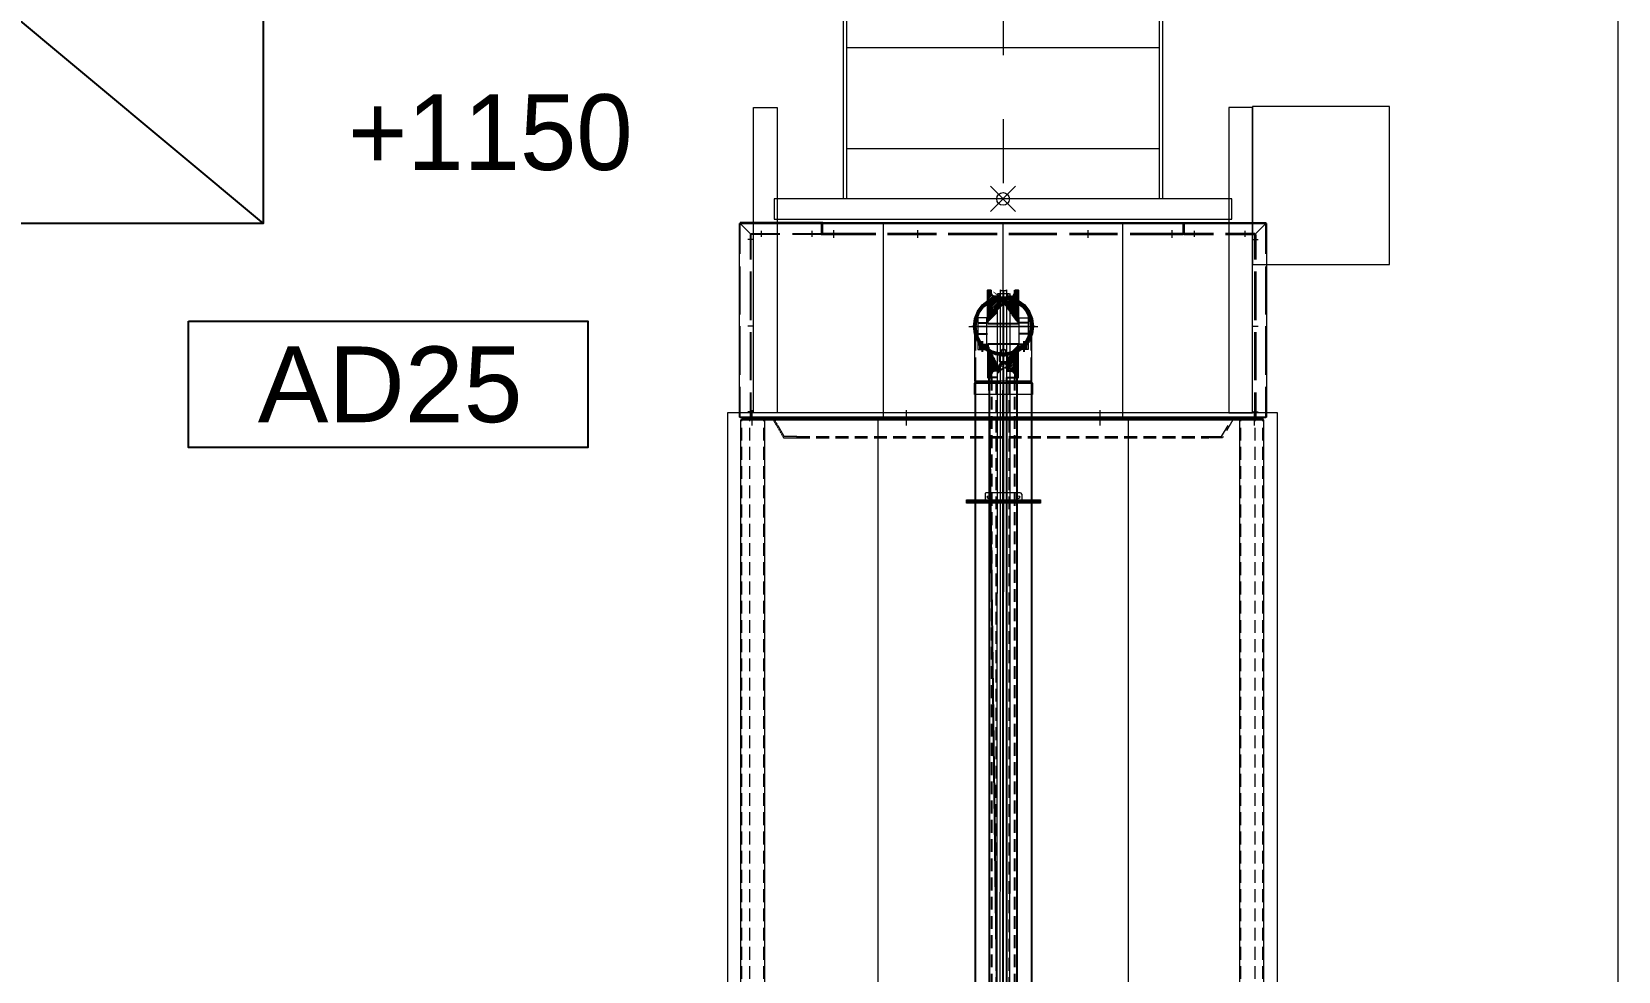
# Model space of a CAD drawing. Extents: x -3873 to 164127, y 7129 to 96529.
# Drawn here: x 41227 to 44368, y 61306 to 63167 of the extents above; entities that cross this region are included whole.
import ezdxf
from ezdxf.enums import TextEntityAlignment as Align

# ---------------------------------------------------------------- set-up
doc = ezdxf.new("R2010")
doc.units = 0
doc.header["$PDMODE"] = 35
doc.header["$PDSIZE"] = 25
for name, pattern in [('CENTER', [50.8, 31.75, -6.35, 6.35, -6.35]), ('DASHDOTX2', [50.8, 25.4, -12.7, 0, -12.7]), ('DASHED', [0.2068, 0.1655, -0.0413]), ('DASHEDX2', [38.1, 25.4, -12.7])]:
    doc.linetypes.add(name, pattern=pattern)
doc.layers.get('0').update_dxf_attribs({"linetype": 'CONTINUOUS'})
for name, color, linetype in [('3', 2, 'DASHEDX2'), ('3A', 2, 'DASHED'), ('7', 1, 'DASHDOTX2'), ('DW2', 151, 'CONTINUOUS'), ('KROMEKA', 1, 'CONTINUOUS'), ('LAYOUT customer', 170, 'CONTINUOUS'), ('MC_1_2_025', 2, 'CONTINUOUS')]:
    doc.layers.add(name, color=color, linetype=linetype)
doc.layers.add('LAYOUT Kromeka', color=1, linetype='CONTINUOUS', lineweight=5)
doc.layers.add('TRACKLENGTH', color=4, linetype='CONTINUOUS', plot=False)
doc.styles.add('015_100', font='arial.ttf', dxfattribs={"height": 150})
doc.styles.add('SYSTEMATE', font='ps.ttf')
pattern_1 = [(45, (-34968.3876, -4310.8507), (-2.24506403, 2.24506403), [])]

# ---------------------------------------------------------------- blocks, each defined once
blk = doc.blocks.new('A$Cb66a8a7b')
for p, q in [((500, 1200), (-500, 0)), ((-500, 0), (-500, 1200)), ((-500, 1200), (500, 0))]:
    blk.add_line(p, q)
blk.add_lwpolyline([(-500, 1200), (500, 1200), (500, 0), (-500, 0)], close=True)
blk = doc.blocks.new('_KROMEKA_POSNR')
at = {"layer": 'KROMEKA', "linetype": 'Continuous'}
blk.add_lwpolyline([(-3.992, -1.25), (3.912, -1.25), (3.912, 1.25), (-3.992, 1.25)], close=True, dxfattribs=at)
at = {"layer": 'KROMEKA', "linetype": 'Continuous', "style": '015_100'}
blk.add_attdef('POSNR', text='', height=1.5, dxfattribs=at).set_placement((0, 0), align=Align.MIDDLE)
blk = doc.blocks.new('KASNAK-REDUKTOR')
at = {"layer": 'DW2'}
h = blk.add_hatch(dxfattribs=at)
h.set_pattern_fill('ANSI31', color=256, style=0)
h.set_pattern_definition(pattern_1)
edge = h.paths.add_edge_path()
edge.add_line((7.9, 138.9), (15.5, 138.9))
edge.add_arc((15.5, 146.9), 8.03, 269.9353, 349.0279)
edge.add_line((23.4, 145.4), (23.4, 151.9))
edge.add_line((23.4, 151.9), (30, 151.9))
edge.add_line((30, 151.9), (30, 85.4))
edge.add_line((-7.9, 138.9), (-7.9, 130.8))
edge.add_arc((0, 130.8), 7.88, 180.0553, 359.9447)
edge.add_line((7.9, 130.8), (7.9, 138.9))
edge.add_line((-29.8, 85.4), (30, 85.4))
edge.add_line((-29.8, 85.4), (-29.8, 151.9))
edge.add_line((-29.8, 151.9), (-23.4, 151.9))
edge.add_line((-7.9, 138.9), (-15.5, 138.9))
edge.add_arc((-15.5, 146.9), 8.03, 190.9721, 270.0647, ccw=False)
edge.add_line((-23.4, 145.4), (-23.4, 151.9))
edge = h.paths.add_edge_path()
edge.add_line((-7.9, 138.9), (-15.9, 138.9))
edge = h.paths.add_edge_path(flags=16)
edge.add_line((15.9, 138.9), (7.9, 138.9))
h = blk.add_hatch(dxfattribs=at)
h.set_pattern_fill('ANSI31', color=256, style=0)
h.set_pattern_definition(pattern_1)
edge = h.paths.add_edge_path()
edge.add_line((7.9, -8.1), (15.5, -8.1))
edge.add_arc((15.5, -16.1), 8.03, 10.9721, 90.0647, ccw=False)
edge.add_line((23.4, -14.6), (23.4, -21.1))
edge.add_line((23.4, -21.1), (30, -21.1))
edge.add_line((30, -21.1), (30, 45.4))
edge.add_line((-7.9, -8.1), (-7.9, 0))
edge.add_arc((0, 0), 7.88, 0.0553, 179.9447, ccw=False)
edge.add_line((7.9, 0), (7.9, -8.1))
edge.add_line((-29.8, 45.4), (30, 45.4))
edge.add_line((-29.8, 45.4), (-29.8, -21.1))
edge.add_line((-29.8, -21.1), (-23.4, -21.1))
edge.add_line((-7.9, -8.1), (-15.5, -8.1))
edge.add_arc((-15.5, -16.1), 8.03, 89.9353, 169.0279)
edge.add_line((-23.4, -14.6), (-23.4, -21.1))
edge = h.paths.add_edge_path()
edge.add_line((-7.9, -8.1), (-15.9, -8.1))
edge = h.paths.add_edge_path(flags=16)
edge.add_line((15.9, -8.1), (7.9, -8.1))
for p, q in [((-7.9, 138.9), (-15.9, 138.9)), ((15.9, 138.9), (7.9, 138.9)), ((-29.8, 85.4), (30, 85.4)), ((-29.8, 45.4), (30, 45.4)), ((-7.9, -8.1), (-15.9, -8.1)), ((15.9, -8.1), (7.9, -8.1))]:
    blk.add_line(p, q, dxfattribs=at)
for points in [[(-29.8, 85.4), (-29.8, 151.9), (-23.4, 151.9)], [(23.4, 151.9), (30, 151.9), (30, 85.4)], [(-29.8, 45.4), (-29.8, -21.1), (-23.4, -21.1)], [(23.4, -21.1), (30, -21.1), (30, 45.4)]]:
    blk.add_lwpolyline(points, dxfattribs=at)
for points in [[(-7.9, 138.9), (-15.5, 138.9, -0.359493), (-23.4, 145.4), (-23.4, 151.9)], [(-7.9, 138.9), (-7.9, 130.8, 0.999035), (7.9, 130.8), (7.9, 138.9)], [(7.9, 138.9), (15.5, 138.9, 0.359493), (23.4, 145.4), (23.4, 151.9)], [(-7.9, -8.1), (-7.9, 0, -0.999035), (7.9, 0), (7.9, -8.1)], [(-7.9, -8.1), (-15.5, -8.1, 0.359493), (-23.4, -14.6), (-23.4, -21.1)], [(7.9, -8.1), (15.5, -8.1, -0.359493), (23.4, -14.6), (23.4, -21.1)]]:
    blk.add_lwpolyline(points, format="xyb", dxfattribs=at)
blk = doc.blocks.new('68.00.143.500A_ZA')
blk.add_lwpolyline([(0, -31.5), (0, 31.5), (18, 31.5), (18, -31.5)], close=True)
at = {"layer": '3'}
for p, q in [((0, 21.5), (18, 21.5)), ((0, -21.5), (18, -21.5))]:
    blk.add_line(p, q, dxfattribs=at)
at = {"layer": '3A'}
for p, q in [((4, 21.5), (4, 31.5)), ((4.8, 21.5), (4.8, 31.5)), ((13.2, 21.5), (13.2, 31.5)), ((14, 21.5), (14, 31.5))]:
    blk.add_line(p, q, dxfattribs=at)
at = {"layer": '7'}
for p, q in [((9, 15), (9, 36.1)), ((-6.1, 0), (23.8, 0))]:
    blk.add_line(p, q, dxfattribs=at)
blk = doc.blocks.new('68.00.143.500A_ZA-reduktor mili')
blk.add_lwpolyline([(0, -31.5), (0, 31.5), (18, 31.5), (18, -31.5)], close=True)
at = {"layer": '3'}
for p, q in [((0, 21.5), (18, 21.5)), ((0, -21.5), (18, -21.5))]:
    blk.add_line(p, q, dxfattribs=at)
at = {"layer": '3A'}
for p, q in [((4, 21.5), (4, 31.5)), ((4.8, 21.5), (4.8, 31.5)), ((13.2, 21.5), (13.2, 31.5)), ((14, 21.5), (14, 31.5))]:
    blk.add_line(p, q, dxfattribs=at)
at = {"layer": '7'}
for p, q in [((9, 15), (9, 36.1)), ((-6.1, 0), (23.8, 0))]:
    blk.add_line(p, q, dxfattribs=at)
blk = doc.blocks.new('AD25-600 CRATE WASHER')
at = {"color": 4}
for p, q in [((738.4, 560.2), (738.4, 6582.3)), ((792.7, 560.2), (792.7, 6582.3))]:
    blk.add_line(p, q, dxfattribs=at)
for points in [[(738.4, 6582.3), (757.7, 6582.3), (757.7, 560.3), (738.4, 560.3)], [(792.7, 6582.3), (773.4, 6582.3), (773.4, 2113.3), (792.7, 560.3)]]:
    blk.add_lwpolyline(points, close=True, dxfattribs=at)
at = {"color": 7, "linetype": 'DASHEDX2'}
for points in [[(743, 6574.3), (753, 6574.3), (753, 560.3), (743, 560.3)], [(788.1, 6574.3), (778.1, 6574.3), (778.1, 560.3), (788.1, 560.3)]]:
    blk.add_lwpolyline(points, close=True, dxfattribs=at)
at = {"color": 252}
blk.add_lwpolyline([(821.7, 6052.7), (709.5, 6052.7), (708.5, 571), (820.7, 571)], close=True, dxfattribs=at)
at = {"color": 252, "lineweight": 9}
for points in [[(764.6, 496.9), (765.6, 496.9)], [(709, 458.8), (709.9, 458.8)], [(709.9, 458.8), (710.9, 458.8)], [(709.9, 458.8), (710.9, 458.8)]]:
    blk.add_lwpolyline(points, dxfattribs=at)
for points, knots in [([(751.9, 393.4), (751.9, 393.4), (752.9, 2772), (752.9, 2772), (752.9, 2772), (753.8, 2771), (753.8, 2771), (753.8, 2771), (754.8, 2771), (754.8, 2771)], [0, 0, 0, 0, 1, 1, 1, 2, 2, 2, 3, 3, 3, 3]), ([(691.4, 806.1), (691.4, 806.1), (837.8, 806.1), (837.8, 806.1), (837.8, 806.1), (837.8, 809), (837.8, 809), (837.8, 809), (691.4, 809), (691.4, 809), (691.4, 809), (691.4, 806.1), (691.4, 806.1)], [0, 0, 0, 0, 1, 1, 1, 2, 2, 2, 3, 3, 3, 4, 4, 4, 4]), ([(691.4, 802.2), (691.4, 802.2), (837.8, 802.2), (837.8, 802.2), (837.8, 802.2), (837.8, 806.1), (837.8, 806.1), (837.8, 806.1), (691.4, 806.1), (691.4, 806.1), (691.4, 806.1), (691.4, 802.2), (691.4, 802.2)], [0, 0, 0, 0, 1, 1, 1, 2, 2, 2, 3, 3, 3, 4, 4, 4, 4]), ([(728.5, 791.5), (728.5, 791.5), (729.5, 789.5), (729.5, 789.5), (729.5, 789.5), (731.4, 788.5), (731.4, 788.5)], [0, 0, 0, 0, 1, 1, 1, 2, 2, 2, 2]), ([(738.2, 797.3), (738.2, 797.3), (737.3, 799.3), (737.3, 799.3), (737.3, 799.3), (735.3, 800.3), (735.3, 800.3), (735.3, 800.3), (733.4, 799.3), (733.4, 799.3), (733.4, 799.3), (732.4, 797.3), (732.4, 797.3), (732.4, 797.3), (733.4, 795.4), (733.4, 795.4), (733.4, 795.4), (735.3, 794.4), (735.3, 794.4), (735.3, 794.4), (737.3, 795.4), (737.3, 795.4), (737.3, 795.4), (738.2, 797.3), (738.2, 797.3), (738.2, 797.3), (738.2, 797.3), (738.2, 797.3)], [0, 0, 0, 0, 1, 1, 1, 2, 2, 2, 3, 3, 3, 4, 4, 4, 5, 5, 5, 6, 6, 6, 7, 7, 7, 8, 8, 8, 9, 9, 9, 9]), ([(796.8, 797.3), (796.8, 797.3), (795.8, 799.3), (795.8, 799.3), (795.8, 799.3), (793.9, 800.3), (793.9, 800.3), (793.9, 800.3), (791.9, 799.3), (791.9, 799.3), (791.9, 799.3), (790.9, 797.3), (790.9, 797.3), (790.9, 797.3), (791.9, 795.4), (791.9, 795.4), (791.9, 795.4), (793.9, 794.4), (793.9, 794.4), (793.9, 794.4), (795.8, 795.4), (795.8, 795.4), (795.8, 795.4), (796.8, 797.3), (796.8, 797.3), (796.8, 797.3), (796.8, 797.3), (796.8, 797.3)], [0, 0, 0, 0, 1, 1, 1, 2, 2, 2, 3, 3, 3, 4, 4, 4, 5, 5, 5, 6, 6, 6, 7, 7, 7, 8, 8, 8, 9, 9, 9, 9]), ([(798.7, 788.5), (798.7, 788.5), (800.7, 789.5), (800.7, 789.5), (800.7, 789.5), (800.7, 791.5), (800.7, 791.5)], [0, 0, 0, 0, 1, 1, 1, 2, 2, 2, 2]), ([(707, 571), (707, 571), (707, 593.5), (707, 593.5), (707, 593.5), (822.2, 593.5), (822.2, 593.5), (822.2, 593.5), (822.2, 571), (822.2, 571), (822.2, 571), (707, 571), (707, 571), (707, 571), (709, 567.1), (709, 567.1), (709, 567.1), (821.2, 567.1), (821.2, 567.1), (821.2, 567.1), (822.2, 571), (822.2, 571)], [0, 0, 0, 0, 1, 1, 1, 2, 2, 2, 3, 3, 3, 4, 4, 4, 5, 5, 5, 6, 6, 6, 7, 7, 7, 7]), ([(705.1, 458.8), (705.1, 458.8), (707, 443.2), (707, 443.2), (707, 443.2), (712.9, 428.6), (712.9, 428.6), (712.9, 428.6), (722.6, 415.9), (722.6, 415.9), (722.6, 415.9), (735.3, 407.1), (735.3, 407.1), (735.3, 407.1), (749, 401.2), (749, 401.2), (749, 401.2), (764.6, 399.3), (764.6, 399.3), (764.6, 399.3), (780.2, 401.2), (780.2, 401.2), (780.2, 401.2), (794.8, 407.1), (794.8, 407.1), (794.8, 407.1), (806.5, 415.9), (806.5, 415.9), (806.5, 415.9), (816.3, 428.6), (816.3, 428.6), (816.3, 428.6), (822.2, 443.2), (822.2, 443.2), (822.2, 443.2), (824.1, 458.8), (824.1, 458.8), (824.1, 458.8), (822.2, 473.4), (822.2, 473.4), (822.2, 473.4), (816.3, 488.1), (816.3, 488.1), (816.3, 488.1), (806.5, 500.8), (806.5, 500.8), (806.5, 500.8), (794.8, 509.5), (794.8, 509.5), (794.8, 509.5), (780.2, 515.4), (780.2, 515.4), (780.2, 515.4), (764.6, 518.3), (764.6, 518.3), (764.6, 518.3), (749, 515.4), (749, 515.4), (749, 515.4), (735.3, 509.5), (735.3, 509.5), (735.3, 509.5), (722.6, 500.8), (722.6, 500.8), (722.6, 500.8), (712.9, 488.1), (712.9, 488.1), (712.9, 488.1), (707, 473.4), (707, 473.4), (707, 473.4), (705.1, 458.8), (705.1, 458.8), (705.1, 458.8), (705.1, 458.8), (705.1, 458.8)], [0, 0, 0, 0, 1, 1, 1, 2, 2, 2, 3, 3, 3, 4, 4, 4, 5, 5, 5, 6, 6, 6, 7, 7, 7, 8, 8, 8, 9, 9, 9, 10, 10, 10, 11, 11, 11, 12, 12, 12, 13, 13, 13, 14, 14, 14, 15, 15, 15, 16, 16, 16, 17, 17, 17, 18, 18, 18, 19, 19, 19, 20, 20, 20, 21, 21, 21, 22, 22, 22, 23, 23, 23, 24, 24, 24, 25, 25, 25, 25]), ([(706, 458.8), (706, 458.8), (708, 443.2), (708, 443.2), (708, 443.2), (713.8, 429.5), (713.8, 429.5), (713.8, 429.5), (723.6, 416.8), (723.6, 416.8), (723.6, 416.8), (735.3, 408.1), (735.3, 408.1), (735.3, 408.1), (749.9, 402.2), (749.9, 402.2), (749.9, 402.2), (764.6, 400.3), (764.6, 400.3), (764.6, 400.3), (780.2, 402.2), (780.2, 402.2), (780.2, 402.2), (793.9, 408.1), (793.9, 408.1), (793.9, 408.1), (805.6, 416.8), (805.6, 416.8), (805.6, 416.8), (815.3, 429.5), (815.3, 429.5), (815.3, 429.5), (821.2, 443.2), (821.2, 443.2), (821.2, 443.2), (823.1, 458.8), (823.1, 458.8), (823.1, 458.8), (821.2, 473.4), (821.2, 473.4), (821.2, 473.4), (815.3, 487.1), (815.3, 487.1), (815.3, 487.1), (805.6, 499.8), (805.6, 499.8), (805.6, 499.8), (793.9, 508.6), (793.9, 508.6), (793.9, 508.6), (780.2, 514.4), (780.2, 514.4), (780.2, 514.4), (764.6, 516.4), (764.6, 516.4), (764.6, 516.4), (749.9, 514.4), (749.9, 514.4), (749.9, 514.4), (735.3, 508.6), (735.3, 508.6), (735.3, 508.6), (723.6, 499.8), (723.6, 499.8), (723.6, 499.8), (713.8, 487.1), (713.8, 487.1), (713.8, 487.1), (708, 473.4), (708, 473.4), (708, 473.4), (706, 458.8), (706, 458.8), (706, 458.8), (706, 458.8), (706, 458.8)], [0, 0, 0, 0, 1, 1, 1, 2, 2, 2, 3, 3, 3, 4, 4, 4, 5, 5, 5, 6, 6, 6, 7, 7, 7, 8, 8, 8, 9, 9, 9, 10, 10, 10, 11, 11, 11, 12, 12, 12, 13, 13, 13, 14, 14, 14, 15, 15, 15, 16, 16, 16, 17, 17, 17, 18, 18, 18, 19, 19, 19, 20, 20, 20, 21, 21, 21, 22, 22, 22, 23, 23, 23, 24, 24, 24, 25, 25, 25, 25]), ([(709.9, 458.8), (709.9, 458.8), (711.9, 444.2), (711.9, 444.2), (711.9, 444.2), (717.7, 431.5), (717.7, 431.5), (717.7, 431.5), (725.6, 419.8), (725.6, 419.8), (725.6, 419.8), (737.3, 411), (737.3, 411), (737.3, 411), (750.9, 405.1), (750.9, 405.1), (750.9, 405.1), (764.6, 404.2), (764.6, 404.2), (764.6, 404.2), (779.2, 405.1), (779.2, 405.1), (779.2, 405.1), (791.9, 411), (791.9, 411), (791.9, 411), (803.6, 419.8), (803.6, 419.8), (803.6, 419.8), (812.4, 431.5), (812.4, 431.5), (812.4, 431.5), (817.3, 444.2), (817.3, 444.2), (817.3, 444.2), (819.2, 458.8), (819.2, 458.8), (819.2, 458.8), (817.3, 472.5), (817.3, 472.5), (817.3, 472.5), (812.4, 486.1), (812.4, 486.1), (812.4, 486.1), (803.6, 496.9), (803.6, 496.9), (803.6, 496.9), (791.9, 505.6), (791.9, 505.6), (791.9, 505.6), (779.2, 511.5), (779.2, 511.5), (779.2, 511.5), (764.6, 513.4), (764.6, 513.4), (764.6, 513.4), (750.9, 511.5), (750.9, 511.5), (750.9, 511.5), (737.3, 505.6), (737.3, 505.6), (737.3, 505.6), (725.6, 496.9), (725.6, 496.9), (725.6, 496.9), (717.7, 486.1), (717.7, 486.1), (717.7, 486.1), (711.9, 472.5), (711.9, 472.5), (711.9, 472.5), (709.9, 458.8), (709.9, 458.8), (709.9, 458.8), (709.9, 458.8), (709.9, 458.8)], [0, 0, 0, 0, 1, 1, 1, 2, 2, 2, 3, 3, 3, 4, 4, 4, 5, 5, 5, 6, 6, 6, 7, 7, 7, 8, 8, 8, 9, 9, 9, 10, 10, 10, 11, 11, 11, 12, 12, 12, 13, 13, 13, 14, 14, 14, 15, 15, 15, 16, 16, 16, 17, 17, 17, 18, 18, 18, 19, 19, 19, 20, 20, 20, 21, 21, 21, 22, 22, 22, 23, 23, 23, 24, 24, 24, 25, 25, 25, 25]), ([(747, 511.5), (747, 511.5), (736.3, 506.6), (736.3, 506.6), (736.3, 506.6), (724.6, 497.8), (724.6, 497.8), (724.6, 497.8), (715.8, 486.1), (715.8, 486.1), (715.8, 486.1), (710.9, 472.5), (710.9, 472.5), (710.9, 472.5), (709.9, 472.5), (709.9, 472.5)], [0, 0, 0, 0, 1, 1, 1, 2, 2, 2, 3, 3, 3, 4, 4, 4, 5, 5, 5, 5]), ([(748, 510.5), (748, 510.5), (737.3, 505.6), (737.3, 505.6), (737.3, 505.6), (725.6, 496.9), (725.6, 496.9), (725.6, 496.9), (716.8, 486.1), (716.8, 486.1), (716.8, 486.1), (711.9, 472.5), (711.9, 472.5), (711.9, 472.5), (710.9, 472.5), (710.9, 472.5)], [0, 0, 0, 0, 1, 1, 1, 2, 2, 2, 3, 3, 3, 4, 4, 4, 5, 5, 5, 5]), ([(748, 510.5), (748, 510.5), (737.3, 505.6), (737.3, 505.6), (737.3, 505.6), (725.6, 496.9), (725.6, 496.9), (725.6, 496.9), (716.8, 486.1), (716.8, 486.1), (716.8, 486.1), (711.9, 472.5), (711.9, 472.5)], [0, 0, 0, 0, 1, 1, 1, 2, 2, 2, 3, 3, 3, 4, 4, 4, 4]), ([(791.9, 509.5), (791.9, 509.5), (780.2, 514.4), (780.2, 514.4), (780.2, 514.4), (764.6, 516.4), (764.6, 516.4), (764.6, 516.4), (749.9, 514.4), (749.9, 514.4), (749.9, 514.4), (737.3, 509.5), (737.3, 509.5)], [0, 0, 0, 0, 1, 1, 1, 2, 2, 2, 3, 3, 3, 4, 4, 4, 4]), ([(791.9, 507.6), (791.9, 507.6), (779.2, 512.5), (779.2, 512.5), (779.2, 512.5), (764.6, 514.4), (764.6, 514.4), (764.6, 514.4), (749.9, 512.5), (749.9, 512.5), (749.9, 512.5), (737.3, 507.6), (737.3, 507.6)], [0, 0, 0, 0, 1, 1, 1, 2, 2, 2, 3, 3, 3, 4, 4, 4, 4]), ([(791.9, 508.6), (791.9, 508.6), (780.2, 513.4), (780.2, 513.4), (780.2, 513.4), (764.6, 515.4), (764.6, 515.4), (764.6, 515.4), (749, 513.4), (749, 513.4), (749, 513.4), (738.2, 508.6), (738.2, 508.6)], [0, 0, 0, 0, 1, 1, 1, 2, 2, 2, 3, 3, 3, 4, 4, 4, 4]), ([(758.7, 528.1), (758.7, 528.1), (756.8, 528.1), (756.8, 528.1), (756.8, 528.1), (755.8, 526.1), (755.8, 526.1)], [0, 0, 0, 0, 1, 1, 1, 2, 2, 2, 2]), ([(809.5, 491), (809.5, 491), (804.6, 497.8), (804.6, 497.8), (804.6, 497.8), (792.9, 506.6), (792.9, 506.6), (792.9, 506.6), (779.2, 512.5), (779.2, 512.5), (779.2, 512.5), (764.6, 514.4), (764.6, 514.4), (764.6, 514.4), (760.7, 514.4), (760.7, 514.4)], [0, 0, 0, 0, 1, 1, 1, 2, 2, 2, 3, 3, 3, 4, 4, 4, 5, 5, 5, 5]), ([(760.7, 506.6), (760.7, 506.6), (760.7, 505.6), (760.7, 505.6), (760.7, 505.6), (761.7, 504.7), (761.7, 504.7)], [0, 0, 0, 0, 1, 1, 1, 2, 2, 2, 2]), ([(808.5, 490), (808.5, 490), (803.6, 496.9), (803.6, 496.9), (803.6, 496.9), (791.9, 505.6), (791.9, 505.6), (791.9, 505.6), (779.2, 511.5), (779.2, 511.5), (779.2, 511.5), (764.6, 513.4), (764.6, 513.4), (764.6, 513.4), (761.7, 512.5), (761.7, 512.5)], [0, 0, 0, 0, 1, 1, 1, 2, 2, 2, 3, 3, 3, 4, 4, 4, 5, 5, 5, 5]), ([(808.5, 490), (808.5, 490), (803.6, 496.9), (803.6, 496.9), (803.6, 496.9), (791.9, 505.6), (791.9, 505.6), (791.9, 505.6), (779.2, 511.5), (779.2, 511.5), (779.2, 511.5), (764.6, 513.4), (764.6, 513.4), (764.6, 513.4), (761.7, 513.4), (761.7, 513.4)], [0, 0, 0, 0, 1, 1, 1, 2, 2, 2, 3, 3, 3, 4, 4, 4, 5, 5, 5, 5]), ([(767.5, 504.7), (767.5, 504.7), (768.5, 505.6), (768.5, 505.6), (768.5, 505.6), (768.5, 506.6), (768.5, 506.6)], [0, 0, 0, 0, 1, 1, 1, 2, 2, 2, 2]), ([(773.4, 526.1), (773.4, 526.1), (772.4, 528.1), (772.4, 528.1), (772.4, 528.1), (770.4, 528.1), (770.4, 528.1)], [0, 0, 0, 0, 1, 1, 1, 2, 2, 2, 2]), ([(709, 472.5), (709, 472.5), (707, 457.8), (707, 457.8), (707, 457.8), (709, 442.2), (709, 442.2), (709, 442.2), (714.8, 428.6), (714.8, 428.6), (714.8, 428.6), (724.6, 416.8), (724.6, 416.8), (724.6, 416.8), (736.3, 408.1), (736.3, 408.1), (736.3, 408.1), (749.9, 402.2), (749.9, 402.2), (749.9, 402.2), (764.6, 400.3), (764.6, 400.3), (764.6, 400.3), (779.2, 402.2), (779.2, 402.2), (779.2, 402.2), (792.9, 408.1), (792.9, 408.1), (792.9, 408.1), (805.6, 416.8), (805.6, 416.8), (805.6, 416.8), (814.3, 428.6), (814.3, 428.6), (814.3, 428.6), (820.2, 442.2), (820.2, 442.2), (820.2, 442.2), (822.2, 457.8), (822.2, 457.8), (822.2, 457.8), (821.2, 472.5), (821.2, 472.5)], [0, 0, 0, 0, 1, 1, 1, 2, 2, 2, 3, 3, 3, 4, 4, 4, 5, 5, 5, 6, 6, 6, 7, 7, 7, 8, 8, 8, 9, 9, 9, 10, 10, 10, 11, 11, 11, 12, 12, 12, 13, 13, 13, 14, 14, 14, 14]), ([(709, 469.5), (709, 469.5), (708, 454.9), (708, 454.9), (708, 454.9), (709.9, 441.2), (709.9, 441.2), (709.9, 441.2), (715.8, 427.6), (715.8, 427.6), (715.8, 427.6), (725.6, 416.8), (725.6, 416.8), (725.6, 416.8), (737.3, 408.1), (737.3, 408.1), (737.3, 408.1), (749.9, 403.2), (749.9, 403.2), (749.9, 403.2), (764.6, 401.2), (764.6, 401.2), (764.6, 401.2), (779.2, 403.2), (779.2, 403.2), (779.2, 403.2), (791.9, 408.1), (791.9, 408.1), (791.9, 408.1), (803.6, 416.8), (803.6, 416.8), (803.6, 416.8), (813.4, 427.6), (813.4, 427.6), (813.4, 427.6), (819.2, 441.2), (819.2, 441.2), (819.2, 441.2), (822.2, 454.9), (822.2, 454.9), (822.2, 454.9), (821.2, 469.5), (821.2, 469.5), (821.2, 469.5), (815.3, 484.2), (815.3, 484.2), (815.3, 484.2), (806.5, 496.9), (806.5, 496.9), (806.5, 496.9), (802.6, 500.8), (802.6, 500.8)], [0, 0, 0, 0, 1, 1, 1, 2, 2, 2, 3, 3, 3, 4, 4, 4, 5, 5, 5, 6, 6, 6, 7, 7, 7, 8, 8, 8, 9, 9, 9, 10, 10, 10, 11, 11, 11, 12, 12, 12, 13, 13, 13, 14, 14, 14, 15, 15, 15, 16, 16, 16, 17, 17, 17, 17]), ([(726.5, 500.8), (726.5, 500.8), (722.6, 496.9), (722.6, 496.9), (722.6, 496.9), (713.8, 484.2), (713.8, 484.2), (713.8, 484.2), (709, 469.5), (709, 469.5)], [0, 0, 0, 0, 1, 1, 1, 2, 2, 2, 3, 3, 3, 3]), ([(726.5, 500.8), (726.5, 500.8), (723.6, 498.8), (723.6, 498.8), (723.6, 498.8), (713.8, 486.1), (713.8, 486.1), (713.8, 486.1), (709, 472.5), (709, 472.5)], [0, 0, 0, 0, 1, 1, 1, 2, 2, 2, 3, 3, 3, 3]), ([(726.5, 498.8), (726.5, 498.8), (724.6, 497.8), (724.6, 497.8), (724.6, 497.8), (715.8, 486.1), (715.8, 486.1), (715.8, 486.1), (710.9, 472.5), (710.9, 472.5), (710.9, 472.5), (709, 458.8), (709, 458.8)], [0, 0, 0, 0, 1, 1, 1, 2, 2, 2, 3, 3, 3, 4, 4, 4, 4]), ([(821.2, 472.5), (821.2, 472.5), (815.3, 486.1), (815.3, 486.1), (815.3, 486.1), (805.6, 498.8), (805.6, 498.8), (805.6, 498.8), (802.6, 500.8), (802.6, 500.8)], [0, 0, 0, 0, 1, 1, 1, 2, 2, 2, 3, 3, 3, 3]), ([(821.2, 458.8), (821.2, 458.8), (819.2, 472.5), (819.2, 472.5), (819.2, 472.5), (813.4, 486.1), (813.4, 486.1), (813.4, 486.1), (804.6, 497.8), (804.6, 497.8), (804.6, 497.8), (802.6, 498.8), (802.6, 498.8)], [0, 0, 0, 0, 1, 1, 1, 2, 2, 2, 3, 3, 3, 4, 4, 4, 4]), ([(808.5, 426.6), (808.5, 426.6), (812.4, 430.5), (812.4, 430.5), (812.4, 430.5), (817.3, 444.2), (817.3, 444.2), (817.3, 444.2), (819.2, 458.8), (819.2, 458.8), (819.2, 458.8), (817.3, 472.5), (817.3, 472.5), (817.3, 472.5), (815.3, 478.3), (815.3, 478.3)], [0, 0, 0, 0, 1, 1, 1, 2, 2, 2, 3, 3, 3, 4, 4, 4, 5, 5, 5, 5]), ([(808.5, 426.6), (808.5, 426.6), (812.4, 430.5), (812.4, 430.5), (812.4, 430.5), (818.2, 444.2), (818.2, 444.2), (818.2, 444.2), (819.2, 458.8), (819.2, 458.8), (819.2, 458.8), (818.2, 472.5), (818.2, 472.5), (818.2, 472.5), (815.3, 478.3), (815.3, 478.3)], [0, 0, 0, 0, 1, 1, 1, 2, 2, 2, 3, 3, 3, 4, 4, 4, 5, 5, 5, 5]), ([(809.5, 425.6), (809.5, 425.6), (813.4, 430.5), (813.4, 430.5), (813.4, 430.5), (819.2, 444.2), (819.2, 444.2), (819.2, 444.2), (821.2, 458.8), (821.2, 458.8), (821.2, 458.8), (819.2, 472.5), (819.2, 472.5), (819.2, 472.5), (816.3, 479.3), (816.3, 479.3)], [0, 0, 0, 0, 1, 1, 1, 2, 2, 2, 3, 3, 3, 4, 4, 4, 5, 5, 5, 5]), ([(709, 458.8), (709, 458.8), (710.9, 444.2), (710.9, 444.2), (710.9, 444.2), (715.8, 430.5), (715.8, 430.5), (715.8, 430.5), (724.6, 418.8), (724.6, 418.8), (724.6, 418.8), (734.3, 411), (734.3, 411)], [0, 0, 0, 0, 1, 1, 1, 2, 2, 2, 3, 3, 3, 4, 4, 4, 4]), ([(709, 458.8), (709, 458.8), (710.9, 444.2), (710.9, 444.2), (710.9, 444.2), (715.8, 430.5), (715.8, 430.5), (715.8, 430.5), (724.6, 418.8), (724.6, 418.8), (724.6, 418.8), (736.3, 410), (736.3, 410), (736.3, 410), (749.9, 404.2), (749.9, 404.2), (749.9, 404.2), (764.6, 402.2), (764.6, 402.2), (764.6, 402.2), (779.2, 404.2), (779.2, 404.2), (779.2, 404.2), (792.9, 410), (792.9, 410), (792.9, 410), (804.6, 418.8), (804.6, 418.8), (804.6, 418.8), (813.4, 430.5), (813.4, 430.5), (813.4, 430.5), (819.2, 444.2), (819.2, 444.2), (819.2, 444.2), (821.2, 458.8), (821.2, 458.8)], [0, 0, 0, 0, 1, 1, 1, 2, 2, 2, 3, 3, 3, 4, 4, 4, 5, 5, 5, 6, 6, 6, 7, 7, 7, 8, 8, 8, 9, 9, 9, 10, 10, 10, 11, 11, 11, 12, 12, 12, 12]), ([(709.9, 458.8), (709.9, 458.8), (711.9, 444.2), (711.9, 444.2), (711.9, 444.2), (716.8, 430.5), (716.8, 430.5), (716.8, 430.5), (725.6, 419.8), (725.6, 419.8), (725.6, 419.8), (735.3, 412), (735.3, 412)], [0, 0, 0, 0, 1, 1, 1, 2, 2, 2, 3, 3, 3, 4, 4, 4, 4]), ([(709.9, 458.8), (709.9, 458.8), (711.9, 444.2), (711.9, 444.2), (711.9, 444.2), (716.8, 430.5), (716.8, 430.5), (716.8, 430.5), (725.6, 419.8), (725.6, 419.8), (725.6, 419.8), (735.3, 412), (735.3, 412)], [0, 0, 0, 0, 1, 1, 1, 2, 2, 2, 3, 3, 3, 4, 4, 4, 4]), ([(747, 405.1), (747, 405.1), (749.9, 404.2), (749.9, 404.2), (749.9, 404.2), (764.6, 402.2), (764.6, 402.2), (764.6, 402.2), (779.2, 404.2), (779.2, 404.2), (779.2, 404.2), (792.9, 410), (792.9, 410), (792.9, 410), (799.7, 415.9), (799.7, 415.9)], [0, 0, 0, 0, 1, 1, 1, 2, 2, 2, 3, 3, 3, 4, 4, 4, 5, 5, 5, 5]), ([(748, 406.1), (748, 406.1), (749.9, 405.1), (749.9, 405.1), (749.9, 405.1), (764.6, 403.2), (764.6, 403.2), (764.6, 403.2), (779.2, 405.1), (779.2, 405.1), (779.2, 405.1), (791.9, 411), (791.9, 411), (791.9, 411), (799.7, 416.8), (799.7, 416.8)], [0, 0, 0, 0, 1, 1, 1, 2, 2, 2, 3, 3, 3, 4, 4, 4, 5, 5, 5, 5]), ([(748, 406.1), (748, 406.1), (749.9, 405.1), (749.9, 405.1), (749.9, 405.1), (764.6, 403.2), (764.6, 403.2), (764.6, 403.2), (779.2, 405.1), (779.2, 405.1), (779.2, 405.1), (791.9, 411), (791.9, 411), (791.9, 411), (799.7, 415.9), (799.7, 415.9)], [0, 0, 0, 0, 1, 1, 1, 2, 2, 2, 3, 3, 3, 4, 4, 4, 5, 5, 5, 5]), ([(761.7, 412), (761.7, 412), (760.7, 411), (760.7, 411), (760.7, 411), (760.7, 410), (760.7, 410)], [0, 0, 0, 0, 1, 1, 1, 2, 2, 2, 2]), ([(768.5, 410), (768.5, 410), (768.5, 411), (768.5, 411), (768.5, 411), (767.5, 412), (767.5, 412)], [0, 0, 0, 0, 1, 1, 1, 2, 2, 2, 2]), ([(753.8, 394.4), (753.8, 394.4), (752.9, 394.4), (752.9, 394.4), (752.9, 394.4), (751.9, 393.4), (751.9, 393.4)], [0, 0, 0, 0, 1, 1, 1, 2, 2, 2, 2]), ([(760.7, 387.6), (760.7, 387.6), (759.7, 387.6), (759.7, 387.6), (759.7, 387.6), (758.7, 386.6), (758.7, 386.6)], [0, 0, 0, 0, 1, 1, 1, 2, 2, 2, 2]), ([(770.4, 386.6), (770.4, 386.6), (769.5, 387.6), (769.5, 387.6), (769.5, 387.6), (768.5, 387.6), (768.5, 387.6)], [0, 0, 0, 0, 1, 1, 1, 2, 2, 2, 2]), ([(777.3, 393.4), (777.3, 393.4), (776.3, 394.4), (776.3, 394.4), (776.3, 394.4), (775.3, 394.4), (775.3, 394.4)], [0, 0, 0, 0, 1, 1, 1, 2, 2, 2, 2])]:
    blk.add_open_spline(points, degree=3, knots=knots, dxfattribs=at)
for points in [[(758.7, 386.6), (758.7, 386.6), (759.7, 2772), (759.7, 2772)], [(764.6, 389.5), (764.6, 389.5), (765.6, 2772.9), (765.6, 2772.9)], [(771.4, 2772), (771.4, 2772), (770.4, 386.6), (770.4, 386.6)], [(777.3, 393.4), (777.3, 393.4), (778.2, 2772), (778.2, 2772)], [(765.6, 2757.3), (765.6, 2757.3), (764.6, 532), (764.6, 532)], [(697.3, 802.2), (697.3, 802.2), (697.3, 809), (697.3, 809)], [(699.2, 802.2), (699.2, 802.2), (699.2, 809), (699.2, 809)], [(702.1, 802.2), (702.1, 802.2), (702.1, 809), (702.1, 809)], [(708, 806.1), (708, 806.1), (708, 809), (708, 809)], [(708, 802.2), (708, 802.2), (708, 806.1), (708, 806.1)], [(728.5, 802.2), (728.5, 802.2), (728.5, 809), (728.5, 809)], [(728.5, 791.5), (728.5, 791.5), (728.5, 802.2), (728.5, 802.2)], [(731.4, 788.5), (731.4, 788.5), (798.7, 788.5), (798.7, 788.5)], [(800.7, 802.2), (800.7, 802.2), (800.7, 809), (800.7, 809)], [(800.7, 791.5), (800.7, 791.5), (800.7, 802.2), (800.7, 802.2)], [(821.2, 809), (821.2, 809), (821.2, 802.2), (821.2, 802.2)], [(827, 802.2), (827, 802.2), (827, 809), (827, 809)], [(830, 802.2), (830, 802.2), (830, 809), (830, 809)], [(832.9, 802.2), (832.9, 802.2), (832.9, 809), (832.9, 809)], [(709, 571), (709, 571), (709, 593.5), (709, 593.5)], [(709, 571), (709, 571), (709.9, 569.1), (709.9, 569.1)], [(709, 458.8), (709, 458.8), (709, 567.1), (709, 567.1)], [(709.9, 569.1), (709.9, 569.1), (709.9, 520.3), (709.9, 520.3)], [(709.9, 569.1), (709.9, 569.1), (757.8, 569.1), (757.8, 569.1)], [(764.6, 525.2), (764.6, 525.2), (764.6, 595.4), (764.6, 595.4)], [(771.4, 569.1), (771.4, 569.1), (819.2, 569.1), (819.2, 569.1)], [(821.2, 571), (821.2, 571), (819.2, 569.1), (819.2, 569.1)], [(819.2, 569.1), (819.2, 569.1), (819.2, 520.3), (819.2, 520.3)], [(821.2, 571), (821.2, 571), (821.2, 593.5), (821.2, 593.5)], [(821.2, 567.1), (821.2, 567.1), (821.2, 458.8), (821.2, 458.8)], [(709.9, 506.6), (709.9, 506.6), (709.9, 458.8), (709.9, 458.8)], [(755.8, 526.1), (755.8, 526.1), (755.8, 515.4), (755.8, 515.4)], [(770.4, 528.1), (770.4, 528.1), (758.7, 528.1), (758.7, 528.1)], [(760.7, 506.6), (760.7, 506.6), (760.7, 513.4), (760.7, 513.4)], [(763.6, 504.7), (763.6, 504.7), (761.7, 504.7), (761.7, 504.7)], [(763.6, 513.4), (763.6, 513.4), (763.6, 403.2), (763.6, 403.2)], [(764.6, 527.1), (764.6, 527.1), (764.6, 389.5), (764.6, 389.5)], [(764.6, 520.3), (764.6, 520.3), (764.6, 396.4), (764.6, 396.4)], [(764.6, 516.4), (764.6, 516.4), (764.6, 518.3), (764.6, 518.3)], [(765.6, 403.2), (765.6, 403.2), (765.6, 513.4), (765.6, 513.4)], [(767.5, 504.7), (767.5, 504.7), (765.6, 504.7), (765.6, 504.7)], [(768.5, 513.4), (768.5, 513.4), (768.5, 506.6), (768.5, 506.6)], [(773.4, 515.4), (773.4, 515.4), (773.4, 526.1), (773.4, 526.1)], [(819.2, 506.6), (819.2, 506.6), (819.2, 458.8), (819.2, 458.8)], [(832.9, 458.8), (832.9, 458.8), (696.3, 458.8), (696.3, 458.8)], [(702.1, 458.8), (702.1, 458.8), (827, 458.8), (827, 458.8)], [(826.1, 458.8), (826.1, 458.8), (703.1, 458.8), (703.1, 458.8)], [(704.1, 458.8), (704.1, 458.8), (825.1, 458.8), (825.1, 458.8)], [(764.6, 398.3), (764.6, 398.3), (764.6, 468.6), (764.6, 468.6)], [(760.7, 410), (760.7, 410), (760.7, 403.2), (760.7, 403.2)], [(763.6, 412), (763.6, 412), (761.7, 412), (761.7, 412)], [(767.5, 412), (767.5, 412), (765.6, 412), (765.6, 412)], [(768.5, 403.2), (768.5, 403.2), (768.5, 410), (768.5, 410)], [(753.8, 394.4), (753.8, 394.4), (775.3, 394.4), (775.3, 394.4)], [(755.8, 402.2), (755.8, 402.2), (755.8, 394.4), (755.8, 394.4)], [(768.5, 387.6), (768.5, 387.6), (760.7, 387.6), (760.7, 387.6)], [(773.4, 402.2), (773.4, 402.2), (773.4, 394.4), (773.4, 394.4)]]:
    blk.add_open_spline(points, degree=3, dxfattribs=at)
at = {"layer": 'LAYOUT Kromeka'}
for p, q in [((249, 6133.3), (249, 643.8)), ((296.6, 6133.3), (296.6, 643.8)), ((517.8, 643.8), (517.8, 6133.3)), ((1013.3, 643.8), (1013.3, 6133.3)), ((1237.1, 6133.3), (1237.1, 643.8)), ((1284.7, 6133.3), (1284.7, 643.8)), ((765.6, 2488.6), (765.6, 585)), ((251, 643.8), (249, 643.8)), ((251, 643.8), (249, 643.8)), ((1282.7, 643.8), (251, 643.8)), ((1282.7, 641.3), (251, 641.3)), ((765.6, 511.9), (765.6, 640.1)), ((1282.7, 643.8), (1284.7, 643.8)), ((765.6, 254.8), (765.6, 404.7))]:
    blk.add_line(p, q, dxfattribs=at)
at = {"layer": 'LAYOUT Kromeka', "linetype": 'DASHEDX2'}
for p, q in [((251, 6133.3), (251, 643.8)), ((266.5, 6133.3), (266.5, 643.8)), ((294.6, 6133.3), (294.6, 643.8)), ((1239.1, 6133.3), (1239.1, 643.8)), ((1267.1, 6133.3), (1267.1, 643.8)), ((1282.7, 6133.3), (1282.7, 643.8)), ((1173.3, 679.7), (357.8, 679.7)), ((1173.3, 677.2), (357.8, 677.2))]:
    blk.add_line(p, q, dxfattribs=at)
at = {"layer": 'LAYOUT Kromeka', "ltscale": 50}
for points in [[(1311.1, 6630.9), (222, 6630.9), (222, 630.4), (1311.1, 630.4)], [(318.6, 630.4), (271.6, 630.4), (271.6, 24.9), (318.6, 24.9)], [(1212.6, 630.4), (1259.6, 630.4), (1259.6, 24.9), (1212.6, 24.9)], [(271.6, 336.2), (0, 336.2), (0, 22.9), (271.6, 22.9)], [(1218.6, 246.3), (312.6, 246.3), (312.6, 206.3), (1218.6, 206.3)]]:
    blk.add_lwpolyline(points, close=True, dxfattribs=at)
at = {"layer": 'LAYOUT Kromeka', "linetype": 'DASHEDX2'}
blk.add_lwpolyline([(251, 643.8), (310.5, 643.8), (331.2, 679.7), (357.8, 679.7), (357.8, 677.2), (332.6, 677.2), (311.9, 641.3), (251, 641.3), (251, 643.8)], dxfattribs=at)
at = {"layer": 'LAYOUT Kromeka', "linetype": 'DASHED'}
blk.add_lwpolyline([(1282.7, 643.8), (1220.6, 643.8), (1200, 679.7), (1173.3, 679.7), (1173.3, 677.2), (1198.5, 677.2), (1219.2, 641.3), (1282.7, 641.3), (1282.7, 643.8)], dxfattribs=at)
at = {"layer": 'LAYOUT Kromeka'}
for radius in [56.6, 53.6]:
    blk.add_circle((765.6, 458.3), radius, dxfattribs=at)
at = {"layer": 'LAYOUT Kromeka', "lineweight": 9}
for points, knots in [([(243.5, 578.4), (243.5, 578.4), (243.5, 638.5), (243.5, 638.5), (243.5, 638.5), (245.2, 638.5), (245.2, 638.5)], [0, 0, 0, 0, 1, 1, 1, 2, 2, 2, 2]), ([(243.5, 254.8), (243.5, 254.8), (1287.6, 254.8), (1287.6, 254.8), (1287.6, 254.8), (1287.6, 638.5), (1287.6, 638.5), (1287.6, 638.5), (243.5, 638.5), (243.5, 638.5), (243.5, 638.5), (243.5, 254.8), (243.5, 254.8)], [0, 0, 0, 0, 1, 1, 1, 2, 2, 2, 3, 3, 3, 4, 4, 4, 4]), ([(245.2, 638.5), (245.2, 638.5), (1286, 638.5), (1286, 638.5), (1286, 638.5), (1286, 640.1), (1286, 640.1), (1286, 640.1), (245.2, 640.1), (245.2, 640.1), (245.2, 640.1), (245.2, 638.5), (245.2, 638.5)], [0, 0, 0, 0, 1, 1, 1, 2, 2, 2, 3, 3, 3, 4, 4, 4, 4]), ([(265.2, 590.1), (265.2, 590.1), (265.2, 638.5), (265.2, 638.5), (265.2, 638.5), (266.8, 638.5), (266.8, 638.5)], [0, 0, 0, 0, 1, 1, 1, 2, 2, 2, 2]), ([(1265.9, 590.1), (1265.9, 590.1), (1265.9, 638.5), (1265.9, 638.5), (1265.9, 638.5), (1264.3, 638.5), (1264.3, 638.5)], [0, 0, 0, 0, 1, 1, 1, 2, 2, 2, 2]), ([(1287.6, 578.4), (1287.6, 578.4), (1287.6, 638.5), (1287.6, 638.5), (1287.6, 638.5), (1286, 638.5), (1286, 638.5)], [0, 0, 0, 0, 1, 1, 1, 2, 2, 2, 2]), ([(245.2, 314.9), (245.2, 314.9), (245.2, 254.8), (245.2, 254.8), (245.2, 254.8), (243.5, 254.8), (243.5, 254.8), (243.5, 254.8), (243.5, 314.9), (243.5, 314.9)], [0, 0, 0, 0, 1, 1, 1, 2, 2, 2, 3, 3, 3, 3]), ([(266.8, 326.5), (266.8, 326.5), (266.8, 276.5), (266.8, 276.5), (266.8, 276.5), (265.2, 276.5), (265.2, 276.5), (265.2, 276.5), (265.2, 326.5), (265.2, 326.5)], [0, 0, 0, 0, 1, 1, 1, 2, 2, 2, 3, 3, 3, 3]), ([(1264.3, 326.5), (1264.3, 326.5), (1264.3, 276.5), (1264.3, 276.5), (1264.3, 276.5), (1265.9, 276.5), (1265.9, 276.5), (1265.9, 276.5), (1265.9, 326.5), (1265.9, 326.5)], [0, 0, 0, 0, 1, 1, 1, 2, 2, 2, 3, 3, 3, 3]), ([(1286, 314.9), (1286, 314.9), (1286, 254.8), (1286, 254.8), (1286, 254.8), (1287.6, 254.8), (1287.6, 254.8), (1287.6, 254.8), (1287.6, 314.9), (1287.6, 314.9)], [0, 0, 0, 0, 1, 1, 1, 2, 2, 2, 3, 3, 3, 3]), ([(408.6, 276.5), (408.6, 276.5), (407, 276.5), (407, 276.5), (407, 276.5), (407, 254.8), (407, 254.8), (407, 254.8), (245.2, 254.8), (245.2, 254.8), (245.2, 254.8), (245.2, 253.2), (245.2, 253.2), (245.2, 253.2), (408.6, 253.2), (408.6, 253.2), (408.6, 253.2), (408.6, 276.5), (408.6, 276.5), (408.6, 276.5), (408.6, 276.5), (408.6, 276.5)], [0, 0, 0, 0, 1, 1, 1, 2, 2, 2, 3, 3, 3, 4, 4, 4, 5, 5, 5, 6, 6, 6, 7, 7, 7, 7]), ([(325.2, 276.5), (325.2, 276.5), (266.8, 276.5), (266.8, 276.5), (266.8, 276.5), (266.8, 274.8), (266.8, 274.8), (266.8, 274.8), (325.2, 274.8), (325.2, 274.8)], [0, 0, 0, 0, 1, 1, 1, 2, 2, 2, 3, 3, 3, 3]), ([(407, 274.8), (407, 274.8), (407, 276.5), (407, 276.5), (407, 276.5), (348.6, 276.5), (348.6, 276.5)], [0, 0, 0, 0, 1, 1, 1, 2, 2, 2, 2]), ([(407, 253.2), (407, 253.2), (1125.8, 253.2), (1125.8, 253.2), (1125.8, 253.2), (1125.8, 254.8), (1125.8, 254.8), (1125.8, 254.8), (407, 254.8), (407, 254.8), (407, 254.8), (407, 253.2), (407, 253.2)], [0, 0, 0, 0, 1, 1, 1, 2, 2, 2, 3, 3, 3, 4, 4, 4, 4]), ([(408.6, 276.5), (408.6, 276.5), (408.6, 274.8), (408.6, 274.8), (408.6, 274.8), (513.7, 274.8), (513.7, 274.8)], [0, 0, 0, 0, 1, 1, 1, 2, 2, 2, 2]), ([(513.7, 276.5), (513.7, 276.5), (408.6, 276.5), (408.6, 276.5), (408.6, 276.5), (408.6, 254.8), (408.6, 254.8)], [0, 0, 0, 0, 1, 1, 1, 2, 2, 2, 2]), ([(1017.4, 276.5), (1017.4, 276.5), (1122.5, 276.5), (1122.5, 276.5), (1122.5, 276.5), (1122.5, 254.8), (1122.5, 254.8), (1122.5, 254.8), (1017.4, 254.8), (1017.4, 254.8)], [0, 0, 0, 0, 1, 1, 1, 2, 2, 2, 3, 3, 3, 3]), ([(1017.4, 274.8), (1017.4, 274.8), (1122.5, 274.8), (1122.5, 274.8), (1122.5, 274.8), (1122.5, 276.5), (1122.5, 276.5), (1122.5, 276.5), (1017.4, 276.5), (1017.4, 276.5)], [0, 0, 0, 0, 1, 1, 1, 2, 2, 2, 3, 3, 3, 3]), ([(1122.5, 276.5), (1122.5, 276.5), (1125.8, 276.5), (1125.8, 276.5), (1125.8, 276.5), (1125.8, 254.8), (1125.8, 254.8), (1125.8, 254.8), (1286, 254.8), (1286, 254.8), (1286, 254.8), (1286, 253.2), (1286, 253.2), (1286, 253.2), (1122.5, 253.2), (1122.5, 253.2), (1122.5, 253.2), (1122.5, 276.5), (1122.5, 276.5), (1122.5, 276.5), (1122.5, 276.5), (1122.5, 276.5)], [0, 0, 0, 0, 1, 1, 1, 2, 2, 2, 3, 3, 3, 4, 4, 4, 5, 5, 5, 6, 6, 6, 7, 7, 7, 7]), ([(1125.8, 274.8), (1125.8, 274.8), (1125.8, 276.5), (1125.8, 276.5), (1125.8, 276.5), (1182.5, 276.5), (1182.5, 276.5)], [0, 0, 0, 0, 1, 1, 1, 2, 2, 2, 2]), ([(1207.6, 276.5), (1207.6, 276.5), (1264.3, 276.5), (1264.3, 276.5), (1264.3, 276.5), (1264.3, 274.8), (1264.3, 274.8), (1264.3, 274.8), (1207.6, 274.8), (1207.6, 274.8)], [0, 0, 0, 0, 1, 1, 1, 2, 2, 2, 3, 3, 3, 3])]:
    blk.add_open_spline(points, degree=3, knots=knots, dxfattribs=at)
for points in [[(245.2, 638.5), (245.2, 638.5), (245.2, 578.4), (245.2, 578.4)], [(271.9, 628.4), (271.9, 628.4), (260.2, 628.4), (260.2, 628.4)], [(266.8, 638.5), (266.8, 638.5), (266.8, 590.1), (266.8, 590.1)], [(268.5, 626.8), (268.5, 626.8), (268.5, 655.1), (268.5, 655.1)], [(528.7, 254.8), (528.7, 254.8), (528.7, 638.5), (528.7, 638.5)], [(573.7, 625.1), (573.7, 625.1), (573.7, 655.1), (573.7, 655.1)], [(957.4, 625.1), (957.4, 625.1), (957.4, 655.1), (957.4, 655.1)], [(1002.4, 638.5), (1002.4, 638.5), (1002.4, 254.8), (1002.4, 254.8)], [(1259.3, 628.4), (1259.3, 628.4), (1270.9, 628.4), (1270.9, 628.4)], [(1262.6, 625.1), (1262.6, 625.1), (1262.6, 655.1), (1262.6, 655.1)], [(1264.3, 638.5), (1264.3, 638.5), (1264.3, 590.1), (1264.3, 590.1)], [(1286, 638.5), (1286, 638.5), (1286, 578.4), (1286, 578.4)], [(243.5, 458.3), (243.5, 458.3), (243.5, 555.1), (243.5, 555.1)], [(245.2, 555.1), (245.2, 555.1), (245.2, 458.3), (245.2, 458.3)], [(265.2, 470), (265.2, 470), (265.2, 565.1), (265.2, 565.1)], [(266.8, 565.1), (266.8, 565.1), (266.8, 470), (266.8, 470)], [(1264.3, 565.1), (1264.3, 565.1), (1264.3, 470), (1264.3, 470)], [(1265.9, 470), (1265.9, 470), (1265.9, 565.1), (1265.9, 565.1)], [(1286, 555.1), (1286, 555.1), (1286, 458.3), (1286, 458.3)], [(1287.6, 458.3), (1287.6, 458.3), (1287.6, 555.1), (1287.6, 555.1)], [(271.9, 458.3), (271.9, 458.3), (260.2, 458.3), (260.2, 458.3)], [(265.2, 349.9), (265.2, 349.9), (265.2, 446.6), (265.2, 446.6)], [(266.8, 446.6), (266.8, 446.6), (266.8, 349.9), (266.8, 349.9)], [(1259.3, 458.3), (1259.3, 458.3), (1270.9, 458.3), (1270.9, 458.3)], [(1264.3, 446.6), (1264.3, 446.6), (1264.3, 349.9), (1264.3, 349.9)], [(1265.9, 349.9), (1265.9, 349.9), (1265.9, 446.6), (1265.9, 446.6)], [(243.5, 339.9), (243.5, 339.9), (243.5, 435), (243.5, 435)], [(245.2, 435), (245.2, 435), (245.2, 339.9), (245.2, 339.9)], [(1286, 435), (1286, 435), (1286, 339.9), (1286, 339.9)], [(1287.6, 339.9), (1287.6, 339.9), (1287.6, 435), (1287.6, 435)], [(271.9, 286.5), (271.9, 286.5), (260.2, 286.5), (260.2, 286.5)], [(430.3, 283.2), (430.3, 283.2), (430.3, 268.2), (430.3, 268.2)], [(597.1, 283.2), (597.1, 283.2), (597.1, 268.2), (597.1, 268.2)], [(934, 283.2), (934, 283.2), (934, 268.2), (934, 268.2)], [(1100.8, 283.2), (1100.8, 283.2), (1100.8, 268.2), (1100.8, 268.2)], [(1259.3, 286.5), (1259.3, 286.5), (1270.9, 286.5), (1270.9, 286.5)], [(245.2, 254.8), (245.2, 254.8), (266.8, 276.5), (266.8, 276.5)], [(245.2, 254.8), (245.2, 254.8), (266.8, 276.5), (266.8, 276.5)], [(286.9, 269.8), (286.9, 269.8), (286.9, 281.5), (286.9, 281.5)], [(348.6, 274.8), (348.6, 274.8), (407, 274.8), (407, 274.8)], [(386.9, 269.8), (386.9, 269.8), (386.9, 281.5), (386.9, 281.5)], [(408.6, 276.5), (408.6, 276.5), (513.7, 276.5), (513.7, 276.5)], [(513.7, 254.8), (513.7, 254.8), (408.6, 254.8), (408.6, 254.8)], [(633.8, 276.5), (633.8, 276.5), (538.7, 276.5), (538.7, 276.5)], [(538.7, 276.5), (538.7, 276.5), (633.8, 276.5), (633.8, 276.5)], [(538.7, 274.8), (538.7, 274.8), (633.8, 274.8), (633.8, 274.8)], [(633.8, 254.8), (633.8, 254.8), (538.7, 254.8), (538.7, 254.8)], [(753.9, 254.8), (753.9, 254.8), (657.1, 254.8), (657.1, 254.8)], [(658.8, 276.5), (658.8, 276.5), (753.9, 276.5), (753.9, 276.5)], [(753.9, 276.5), (753.9, 276.5), (658.8, 276.5), (658.8, 276.5)], [(658.8, 274.8), (658.8, 274.8), (753.9, 274.8), (753.9, 274.8)], [(874, 276.5), (874, 276.5), (777.2, 276.5), (777.2, 276.5)], [(777.2, 276.5), (777.2, 276.5), (874, 276.5), (874, 276.5)], [(777.2, 274.8), (777.2, 274.8), (874, 274.8), (874, 274.8)], [(874, 254.8), (874, 254.8), (777.2, 254.8), (777.2, 254.8)], [(994.1, 276.5), (994.1, 276.5), (897.3, 276.5), (897.3, 276.5)], [(897.3, 276.5), (897.3, 276.5), (994.1, 276.5), (994.1, 276.5)], [(897.3, 274.8), (897.3, 274.8), (994.1, 274.8), (994.1, 274.8)], [(994.1, 254.8), (994.1, 254.8), (897.3, 254.8), (897.3, 254.8)], [(1182.5, 274.8), (1182.5, 274.8), (1125.8, 274.8), (1125.8, 274.8)], [(1144.2, 269.8), (1144.2, 269.8), (1144.2, 281.5), (1144.2, 281.5)], [(1244.3, 269.8), (1244.3, 269.8), (1244.3, 281.5), (1244.3, 281.5)], [(1286, 254.8), (1286, 254.8), (1264.3, 276.5), (1264.3, 276.5)], [(1286, 254.8), (1286, 254.8), (1264.3, 276.5), (1264.3, 276.5)]]:
    blk.add_open_spline(points, degree=3, dxfattribs=at)
at = {"layer": 'LAYOUT Kromeka', "rotation": 180}
blk.add_blockref('KASNAK-REDUKTOR', (765.6, 538.7), dxfattribs=at)
at = {"layer": 'LAYOUT Kromeka'}
blk.add_blockref('68.00.143.500A_ZA-reduktor mili', (715.5, 473.4), dxfattribs=at)
at = {"layer": 'LAYOUT Kromeka', "xscale": -1, "rotation": 359.9999999999998}
blk.add_blockref('68.00.143.500A_ZA', (815.6, 473.4), dxfattribs=at)
at = {"layer": 'KROMEKA', "color": 7, "insert": (1780.6, 75, 10.4), "char_height": 150, "width": 1713.625, "attachment_point": 5, "rotation": 180, "style": 'SYSTEMATE'}
blk.add_mtext('+1150', dxfattribs=at)
blk = doc.blocks.new('*U223')
at = {"ltscale": 20}
for p, q in [((0, 315.9999), (5999.9998, 315.9999)), ((5999.9998, 315.9999), (5999.9998, 309.9999)), ((5999.9998, 309.9999), (0, 309.9999)), ((0, -309.9999), (5999.9998, -309.9999)), ((5999.9998, -309.9999), (5999.9998, -315.9999)), ((5999.9998, -315.9999), (0, -315.9999))]:
    blk.add_line(p, q, dxfattribs=at)
at = {"color": 4, "linetype": 'Continuous', "ltscale": 20}
for p, q in [((5699.9999, -309.9999), (5699.9999, 309.9999)), ((5899.9998, -309.9999), (5899.9998, 309.9999))]:
    blk.add_line(p, q, dxfattribs=at)
at = {"color": 4, "linetype": 'CENTER', "ltscale": 20}
blk.add_line((0, 0), (5999.9998, 0), dxfattribs=at)
at = {"color": 5, "linetype": 'Continuous', "ltscale": 20}
blk.add_point((5999.9998, 0), dxfattribs=at)

msp = doc.modelspace()

# ---------------------------------------------------------------- linework, layer by layer
at = {"layer": 'LAYOUT Kromeka', "ltscale": 20}
msp.add_line((44368.5, 50208.3), (44368.5, 64092), dxfattribs=at)

# ---------------------------------------------------------------- block references
at = {"layer": 'LAYOUT customer', "color": 170, "rotation": 90}
msp.add_blockref('A$Cb66a8a7b', (41685.3, 63287.3), dxfattribs=at)
at = {"layer": 'LAYOUT Kromeka', "color": 6, "ltscale": 20, "rotation": 270}
msp.add_blockref('*U223', (43150.2, 68836), dxfattribs=at)
at = {"layer": 'MC_1_2_025', "color": 6, "ltscale": 20}
ref = msp.add_blockref('_KROMEKA_POSNR', (41936.7, 62468.7), dxfattribs=dict(at, xscale=-100, yscale=100, zscale=100, rotation=180))
ref.add_attrib('POSNR', 'AD25', dxfattribs={"layer": 'KROMEKA', "linetype": 'Continuous', "height": 150, "style": '015_100'}).set_placement((41936.7, 62468.7), align=Align.MIDDLE)
at = {"layer": 'TRACKLENGTH', "rotation": 180}
msp.add_blockref('AD25-600 CRATE WASHER', (43915.7, 63042.3), dxfattribs=at)

doc.saveas('drawing.dxf')
